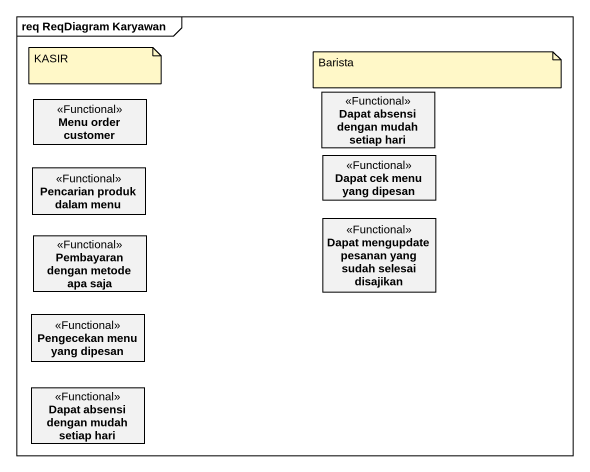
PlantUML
@startuml
mainframe req ReqDiagram Karyawan
hide circle
hide empty members
class "Dapat absensi dengan mudah setiap hari" as Dapat_absensi_dengan_mudah <<Functional>>
class "Menu order customer" as Menu_order_customer <<Functional>>
class "Pencarian produk dalam menu" as Pencarian_produk_dalam_menu <<Functional>>
class "Dapat cek menu yang dipesan" as Dapat_cek_menu_yang_dipesan <<Functional>>
class "Pembayaran dengan metode apa saja" as Pembayaran_dengan_metode <<Functional>>
class "Dapat mengupdate pesanan yang sudah selesai disajikan" as Dapat_mengupdate_pesanan <<Functional>>
class "Pengecekan menu yang dipesan" as Pengecekan_menu_yang_dipesan <<Functional>>
class "Dapat absensi dengan mudah setiap hari" as Dapat_absensi_dengan_mudah_2 <<Functional>>
note as N1
  KASIR
end note
note as N2
  Barista
end note
@enduml
